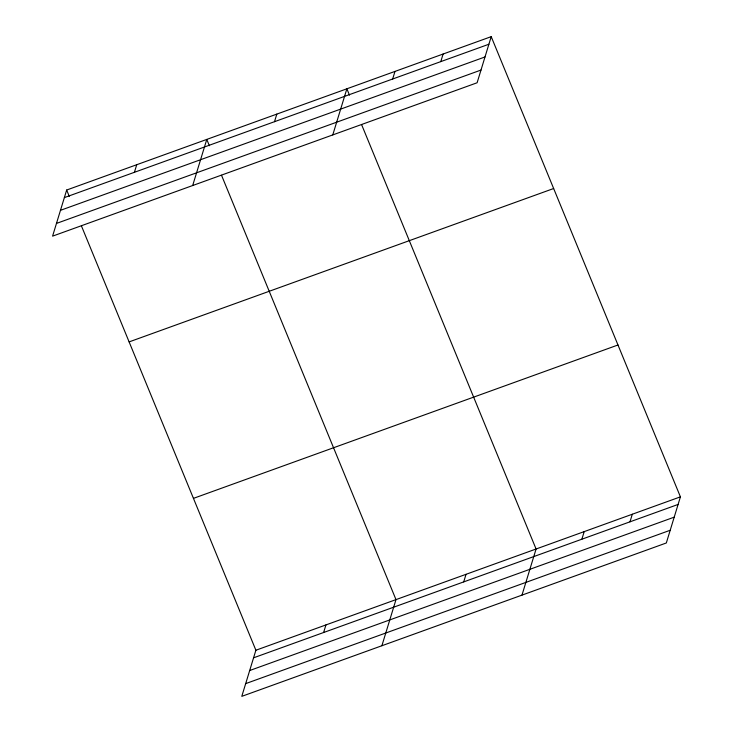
<?xml version="1.0" encoding="UTF-8"?>
<svg xmlns="http://www.w3.org/2000/svg" width="733" height="733" viewBox="0 0 733 733"><rect width="100%" height="100%" fill="white"/><g stroke="black" fill="none" stroke-linecap="round" stroke-linejoin="round"><path stroke-width="1.1" d="M66.676 190.03L52.584 236.145L477.11 82.765L491.211 36.65L66.676 190.03L69.278 196.352M134.405 172.31L136.732 164.723M192.678 185.531L206.779 139.417L209.381 145.739M274.499 121.696L276.827 114.11M332.773 134.918L346.874 88.794L349.476 95.125M392.668 79.008L394.986 71.413M81.418 225.883L255.89 650.235L241.789 696.35L666.324 542.97L680.416 496.855L491.211 36.65M440.78 61.618L443.099 54.031M323.61 632.515L325.938 624.928M381.884 645.736L395.985 599.621L221.522 175.269M463.714 581.901L466.032 574.315M521.978 595.123L536.08 549.008L361.616 124.656M581.874 539.213L584.192 531.617M629.986 521.832L632.304 514.236M64.357 197.617L488.893 44.237M60.473 210.334L485.008 56.954M56.468 223.428L481.004 70.056M129.118 341.899L553.653 188.518M193.448 498.367L617.983 344.986M255.89 650.235L680.416 496.855M253.563 657.822L678.098 504.441M249.678 670.539L674.213 517.159M245.674 683.632L670.209 530.261"/></g></svg>
